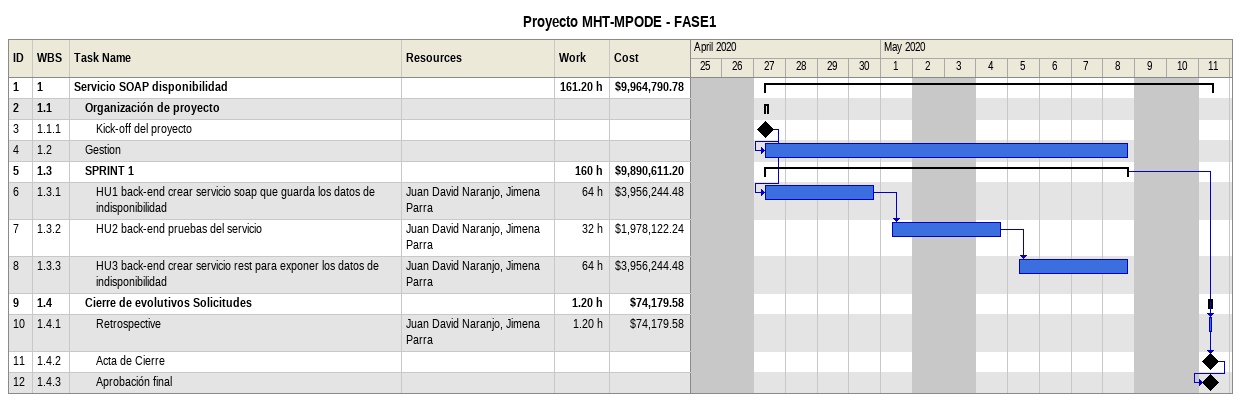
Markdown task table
Proyecto MHT-MPODE - FASE1

| ID | WBS | Task | Start | Finish | Predecessors | Resources | Work (h) | Cost ($) |
|---|---|---|---|---|---|---|---|---|
| 1 | 1 | **Servicio SOAP disponibilidad** | 2020-04-27 | 2020-05-11 |  |  | 161.20 | 9964790.78 |
| 2 | 1.1 | **Organización de proyecto** | 2020-04-27 | 2020-04-27 |  |  |  |  |
| 3 | 1.1.1 | Kick-off del proyecto (milestone) | 2020-04-27 | 2020-04-27 |  |  |  |  |
| 4 | 1.2 | Gestion | 2020-04-27 | 2020-05-08 | 3 |  |  |  |
| 5 | 1.3 | **SPRINT 1** | 2020-04-27 | 2020-05-08 |  |  | 160 | 9890611.20 |
| 6 | 1.3.1 | HU1 back-end crear servicio soap que guarda los datos de indisponibilidad | 2020-04-27 | 2020-04-30 | 3 | Juan David Naranjo, Jimena Parra | 64 | 3956244.48 |
| 7 | 1.3.2 | HU2 back-end pruebas del servicio | 2020-05-01 | 2020-05-04 | 6 | Juan David Naranjo, Jimena Parra | 32 | 1978122.24 |
| 8 | 1.3.3 | HU3 back-end crear servicio rest para exponer los datos de indisponibilidad | 2020-05-05 | 2020-05-08 | 7 | Juan David Naranjo, Jimena Parra | 64 | 3956244.48 |
| 9 | 1.4 | **Cierre de evolutivos Solicitudes** | 2020-05-11 | 2020-05-11 |  |  | 1.20 | 74179.58 |
| 10 | 1.4.1 | Retrospective | 2020-05-11 | 2020-05-11 | 5 | Juan David Naranjo, Jimena Parra | 1.20 | 74179.58 |
| 11 | 1.4.2 | Acta de Cierre (milestone) | 2020-05-11 | 2020-05-11 | 10 |  |  |  |
| 12 | 1.4.3 | Aprobación final (milestone) | 2020-05-11 | 2020-05-11 | 11 |  |  |  |
